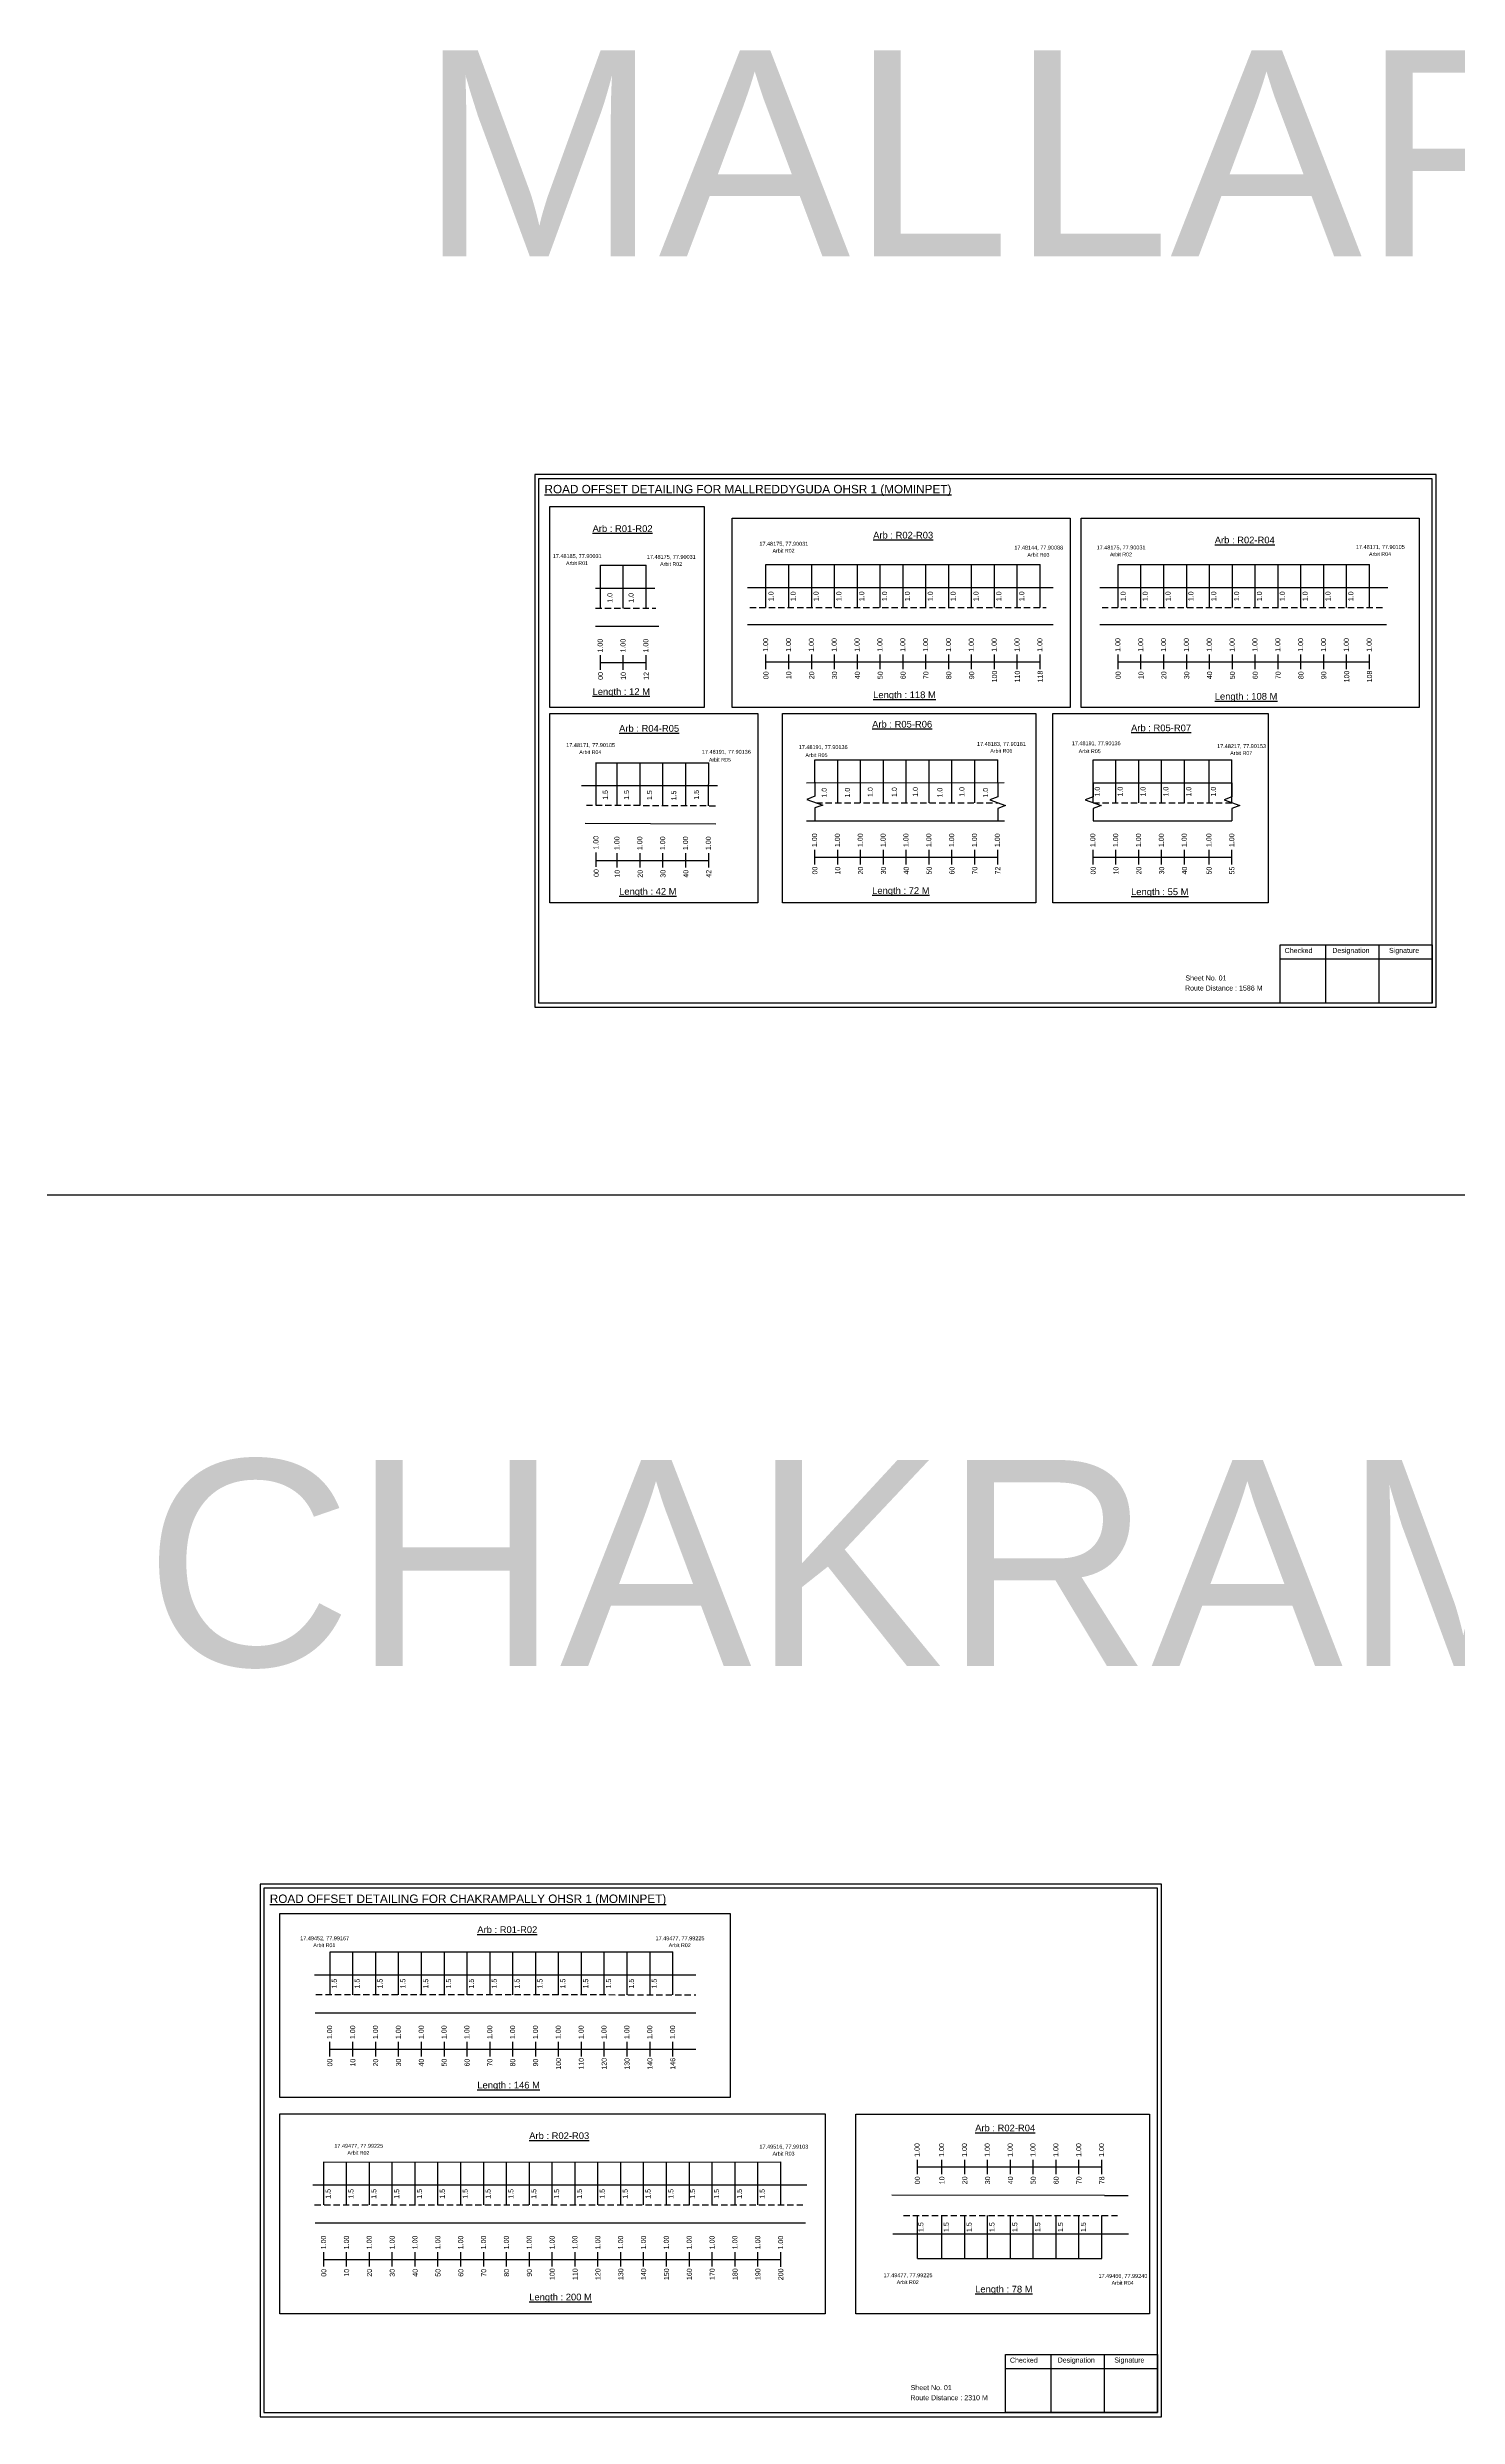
# Model space of a CAD drawing. Header units: inches. Extents: x -117 to 51867, y -12715 to 3423.
# Drawn here: x 28753 to 29592, y -1368 to 42 of the extents above; entities that cross this region are included whole.
import ezdxf

# ---------------------------------------------------------------- set-up
doc = ezdxf.new("R2010")
doc.units = ezdxf.units.IN
doc.header["$MEASUREMENT"] = 0
doc.linetypes.add('DASHED2', pattern=[0.375, 0.25, -0.125])
doc.layers.add('PDF_Geometry', color=7, linetype='Continuous')
doc.layers.add('PDF_Text', color=5, linetype='Continuous')
doc.styles.add('PDF Arial', font='arial.ttf')
doc.styles.get("Standard").update_dxf_attribs({"font": 'arial.ttf'})

msp = doc.modelspace()

# ---------------------------------------------------------------- linework, layer by layer
at = {"color": 5}
for p, q in [((29082.3, -266.1), (29109.5, -266.1)), ((29180.8, -265.6), (29344, -265.6)), ((29390.4, -265.6), (29540, -265.6)), ((29079.8, -383.7), (29146.7, -383.7)), ((29209.9, -381.8), (29318.7, -381.8)), ((29375.5, -381.8), (29458.1, -381.8)), ((28921.4, -1091.1), (29125.4, -1091.1)), ((28917.6, -1216.3), (29189.7, -1216.1)), ((29270.9, -1273.6), (29380.7, -1273.6))]:
    msp.add_line(p, q, dxfattribs=at)
for p, q in [((29082.3, -291.6), (29082.3, -266.1)), ((29095.9, -291.6), (29095.9, -266.1)), ((29109.5, -291.6), (29109.5, -266.1)), ((29180.8, -291.2), (29180.8, -265.6)), ((29194.4, -291.2), (29194.4, -265.6)), ((29208, -291.2), (29208, -265.6)), ((29221.6, -291.2), (29221.6, -265.6)), ((29235.2, -291.2), (29235.2, -265.6)), ((29248.8, -291.2), (29248.8, -265.6)), ((29262.4, -291.2), (29262.4, -265.6)), ((29276, -291.2), (29276, -265.6)), ((29289.6, -291.2), (29289.6, -265.6)), ((29303.2, -291.2), (29303.2, -265.6)), ((29316.8, -291.2), (29316.8, -265.6)), ((29330.4, -291.2), (29330.4, -265.6)), ((29344, -291.2), (29344, -265.6)), ((29390.4, -291.2), (29390.4, -265.6)), ((29404, -291.2), (29404, -265.6)), ((29417.6, -291.2), (29417.6, -265.6)), ((29431.2, -291.2), (29431.2, -265.6)), ((29444.8, -291.2), (29444.8, -265.6)), ((29458.4, -291.2), (29458.4, -265.6)), ((29472, -291.2), (29472, -265.6)), ((29485.6, -291.2), (29485.6, -265.6)), ((29499.2, -291.2), (29499.2, -265.6)), ((29512.8, -291.2), (29512.8, -265.6)), ((29526.4, -291.2), (29526.4, -265.6)), ((29540, -291.2), (29540, -265.6)), ((29079.3, -279.7), (29114.7, -279.7)), ((29169.9, -279.3), (29351.8, -279.3)), ((29379.5, -279.3), (29550.9, -279.3)), ((29079.3, -302.4), (29117.1, -302.4)), ((29351.8, -301.5), (29169.9, -301.5)), ((29550.2, -301.5), (29379.5, -301.5)), ((29079.8, -408.9), (29079.8, -383.4)), ((29092.3, -409), (29092.3, -383.7)), ((29105.9, -409), (29105.9, -383.7)), ((29119.5, -409), (29119.5, -383.7)), ((29133.1, -409.2), (29133.1, -383.7)), ((29146.5, -409.2), (29146.7, -383.7)), ((29209.9, -395.5), (29209.9, -381.8)), ((29223.5, -407.4), (29223.5, -381.8)), ((29237.1, -407.4), (29237.1, -381.8)), ((29250.7, -407.4), (29250.7, -381.8)), ((29264.3, -407.4), (29264.3, -381.8)), ((29277.9, -407.4), (29277.9, -381.8)), ((29291.5, -407.4), (29291.5, -381.8)), ((29305.1, -407.4), (29305.1, -381.8)), ((29318.7, -395.5), (29318.7, -381.8)), ((29375.5, -407.4), (29375.5, -381.8)), ((29389.1, -407.4), (29389.1, -381.8)), ((29402.7, -407.4), (29402.7, -381.8)), ((29416.3, -407.4), (29416.3, -381.8)), ((29429.9, -407.4), (29429.9, -381.8)), ((29444.5, -407.4), (29444.5, -381.8)), ((29458.1, -407.4), (29458.1, -381.8)), ((29151.9, -397.4), (29071, -397.4)), ((29204.9, -395.5), (29322.5, -395.4)), ((29375.5, -395.5), (29458.1, -395.5)), ((29073.2, -419.6), (29150.9, -420)), ((29205, -418.2), (29322.8, -418.2)), ((29375.5, -418.2), (29458.1, -418.2)), ((28753.1, -640.7), (32254.2, -640.7)), ((28921.4, -1116.7), (28921.4, -1091.1)), ((28935, -1116.7), (28935, -1091.1)), ((28948.6, -1116.7), (28948.6, -1091.1)), ((28962.2, -1116.7), (28962.2, -1091.1)), ((28975.8, -1116.7), (28975.8, -1091.1)), ((28989.4, -1116.7), (28989.4, -1091.1)), ((29003, -1116.7), (29003, -1091.1)), ((29016.6, -1116.7), (29016.6, -1091.1)), ((29030.2, -1116.7), (29030.2, -1091.1)), ((29043.8, -1116.7), (29043.8, -1091.1)), ((29057.4, -1116.7), (29057.4, -1091.1)), ((29071, -1116.7), (29071, -1091.1)), ((29084.6, -1116.7), (29084.6, -1091.1)), ((29098.2, -1116.7), (29098.2, -1091.1)), ((29111.8, -1116.7), (29111.8, -1091.1)), ((29125.4, -1116.7), (29125.4, -1091.1)), ((28912.2, -1104.8), (29139, -1104.8)), ((28912.6, -1127.5), (29139, -1127.5)), ((28917.6, -1241.8), (28917.6, -1216.2)), ((28931.2, -1241.8), (28931.2, -1216.2)), ((28944.8, -1241.8), (28944.8, -1216.2)), ((28958.4, -1241.8), (28958.4, -1216.2)), ((28972, -1241.8), (28972, -1216.2)), ((28985.6, -1241.8), (28985.6, -1216.2)), ((28999.2, -1241.8), (28999.2, -1216.2)), ((29012.8, -1241.8), (29012.8, -1216.2)), ((29026.4, -1241.8), (29026.4, -1216.2)), ((29040, -1241.8), (29040, -1216.2)), ((29053.6, -1241.8), (29053.6, -1216.2)), ((29067.2, -1241.8), (29067.2, -1216.2)), ((29080.8, -1241.8), (29080.8, -1216.2)), ((29094.4, -1241.8), (29094.4, -1216.2)), ((29108, -1241.8), (29108, -1216.2)), ((29121.6, -1241.8), (29121.6, -1216.2)), ((29135.2, -1241.8), (29135.2, -1216.2)), ((29148.8, -1241.8), (29148.8, -1216.2)), ((29162.4, -1241.8), (29162.4, -1216.2)), ((29176, -1241.8), (29176, -1216.2)), ((29189.7, -1241.6), (29189.7, -1216.1)), ((28911.2, -1229.9), (29205.1, -1229.9)), ((29382.3, -1236.2), (29255.7, -1236)), ((29382.3, -1236.2), (29396.3, -1236.2)), ((28912.5, -1252.5), (29204.4, -1252.5)), ((29270.9, -1273.6), (29270.9, -1248.1)), ((29285.5, -1273.6), (29285.5, -1248.1)), ((29299.1, -1273.6), (29299.1, -1248.1)), ((29312.7, -1273.6), (29312.7, -1248.1)), ((29326.3, -1273.6), (29326.3, -1248.1)), ((29339.9, -1273.6), (29339.9, -1248.1)), ((29353.5, -1273.6), (29353.5, -1248.1)), ((29367.1, -1273.6), (29367.1, -1248.1)), ((29380.7, -1273.6), (29380.7, -1248.1)), ((29256.3, -1258.9), (29382.3, -1258.9)), ((29382.3, -1258.9), (29396.5, -1258.9))]:
    msp.add_line(p, q)
at = {"linetype": 'DASHED2', "ltscale": 15}
for p, q in [((29079.3, -291.6), (29115.2, -291.6)), ((29171.2, -291.2), (29347.6, -291.2)), ((29380.8, -291.2), (29548.4, -291.2)), ((29073.9, -408.8), (29152.2, -409.2)), ((29210.7, -407.4), (29318.7, -407.4)), ((29375.5, -407.4), (29458.1, -407.4)), ((28913, -1116.6), (29139, -1116.7)), ((28912.2, -1241.8), (29202.8, -1241.7)), ((29262.6, -1248.1), (29391.3, -1248.1))]:
    msp.add_line(p, q, dxfattribs=at)
at = {"color": 217, "true_color": 0x93278f}
for p, q in [((29082.3, -328.3), (29082.3, -319.7)), ((29082.3, -324), (29109.5, -324)), ((29095.9, -328.3), (29095.9, -319.7)), ((29109.5, -328.3), (29109.5, -319.7)), ((29180.8, -327.9), (29180.8, -319.3)), ((29180.8, -323.6), (29344, -323.6)), ((29194.4, -327.9), (29194.4, -319.3)), ((29208, -327.9), (29208, -319.3)), ((29221.6, -327.9), (29221.6, -319.3)), ((29235.2, -327.9), (29235.2, -319.3)), ((29248.8, -327.9), (29248.8, -319.3)), ((29262.4, -327.9), (29262.4, -319.3)), ((29276, -327.9), (29276, -319.3)), ((29289.6, -327.9), (29289.6, -319.3)), ((29303.2, -327.9), (29303.2, -319.3)), ((29316.8, -327.9), (29316.8, -319.3)), ((29330.4, -327.9), (29330.4, -319.3)), ((29344, -327.9), (29344, -319.3)), ((29390.4, -327.9), (29390.4, -319.3)), ((29390.4, -323.6), (29540, -323.6)), ((29404, -327.9), (29404, -319.3)), ((29417.6, -327.9), (29417.6, -319.3)), ((29431.2, -327.9), (29431.2, -319.3)), ((29444.8, -327.9), (29444.8, -319.3)), ((29458.4, -327.9), (29458.4, -319.3)), ((29472, -327.9), (29472, -319.3)), ((29485.6, -327.9), (29485.6, -319.3)), ((29499.2, -327.9), (29499.2, -319.3)), ((29512.8, -327.9), (29512.8, -319.3)), ((29526.4, -327.9), (29526.4, -319.3)), ((29540, -327.9), (29540, -319.3)), ((29079.8, -445.6), (29079.8, -437)), ((29209.9, -444.1), (29209.9, -435.5)), ((29223.5, -444.1), (29223.5, -435.5)), ((29237.1, -444.1), (29237.1, -435.5)), ((29250.7, -444.1), (29250.7, -435.5)), ((29264.3, -444.1), (29264.3, -435.5)), ((29277.9, -444.1), (29277.9, -435.5)), ((29291.5, -444.1), (29291.5, -435.5)), ((29305.1, -444.1), (29305.1, -435.5)), ((29318.7, -444.1), (29318.7, -435.5)), ((29375.5, -444.1), (29375.5, -435.5)), ((29389.1, -444.1), (29389.1, -435.5)), ((29402.7, -444.1), (29402.7, -435.5)), ((29416.3, -444.1), (29416.3, -435.5)), ((29429.9, -444.1), (29429.9, -435.5)), ((29444.5, -444.1), (29444.5, -435.5)), ((29458.1, -444.1), (29458.1, -435.5)), ((29079.8, -441.7), (29146.7, -441.7)), ((29092.3, -445.9), (29092.3, -437.4)), ((29105.9, -445.9), (29105.9, -437.4)), ((29119.5, -445.9), (29119.5, -437.4)), ((29133.1, -445.9), (29133.1, -437.4)), ((29146.7, -445.9), (29146.7, -437.4)), ((29209.9, -439.8), (29318.7, -439.8)), ((29375.5, -439.8), (29458.1, -439.8)), ((28921.3, -1153.4), (28921.3, -1144.8)), ((28921.4, -1149.1), (29139, -1149.1)), ((28935, -1153.4), (28935, -1144.8)), ((28948.6, -1153.4), (28948.6, -1144.8)), ((28962.2, -1153.4), (28962.2, -1144.8)), ((28975.8, -1153.4), (28975.8, -1144.8)), ((28989.4, -1153.4), (28989.4, -1144.8)), ((29003, -1153.4), (29003, -1144.8)), ((29016.6, -1153.4), (29016.6, -1144.8)), ((29030.2, -1153.4), (29030.2, -1144.8)), ((29043.8, -1153.4), (29043.8, -1144.8)), ((29057.4, -1153.4), (29057.4, -1144.8)), ((29071, -1153.4), (29071, -1144.8)), ((29084.6, -1153.4), (29084.6, -1144.8)), ((29098.2, -1153.4), (29098.2, -1144.8)), ((29111.8, -1153.4), (29111.8, -1144.8)), ((29125.4, -1153.4), (29125.4, -1144.8)), ((29270.9, -1223.5), (29270.9, -1214.9)), ((29270.9, -1219.2), (29380.7, -1219.2)), ((29285.5, -1223.5), (29285.5, -1214.9)), ((29299.1, -1223.5), (29299.1, -1214.9)), ((29312.7, -1223.5), (29312.7, -1214.9)), ((29326.3, -1223.5), (29326.3, -1214.9)), ((29339.9, -1223.5), (29339.9, -1214.9)), ((29353.5, -1223.5), (29353.5, -1214.9)), ((29367.1, -1223.5), (29367.1, -1214.9)), ((29380.7, -1223.5), (29380.7, -1214.9)), ((28917.6, -1278.5), (28917.6, -1269.9)), ((28917.6, -1274.2), (29189.7, -1274.2)), ((28931.2, -1278.5), (28931.2, -1269.9)), ((28944.8, -1278.5), (28944.8, -1269.9)), ((28958.4, -1278.5), (28958.4, -1269.9)), ((28972, -1278.5), (28972, -1269.9)), ((28985.6, -1278.5), (28985.6, -1269.9)), ((28999.2, -1278.5), (28999.2, -1269.9)), ((29012.8, -1278.5), (29012.8, -1269.9)), ((29026.4, -1278.5), (29026.4, -1269.9)), ((29040, -1278.5), (29040, -1269.9)), ((29053.6, -1278.5), (29053.6, -1269.9)), ((29067.2, -1278.5), (29067.2, -1269.9)), ((29080.8, -1278.5), (29080.8, -1269.9)), ((29094.4, -1278.5), (29094.4, -1269.9)), ((29108, -1278.5), (29108, -1269.9)), ((29121.6, -1278.5), (29121.6, -1269.9)), ((29135.2, -1278.5), (29135.2, -1269.9)), ((29148.8, -1278.5), (29148.8, -1269.9)), ((29162.4, -1278.5), (29162.4, -1269.9)), ((29176, -1278.5), (29176, -1269.9)), ((29189.7, -1278.6), (29189.7, -1270))]:
    msp.add_line(p, q, dxfattribs=at)
for points in [[(29052.1, -231.2), (29144, -231.2), (29144, -350.8), (29052.1, -350.8)], [(29160.7, -238.1), (29361.9, -238.1), (29361.9, -350.8), (29160.7, -350.8)], [(29368.3, -238.1), (29569.5, -238.1), (29569.5, -350.8), (29368.3, -350.8)], [(29052.1, -354.3), (29175.9, -354.3), (29175.9, -467), (29052.1, -467)], [(29190.7, -354.3), (29341.5, -354.3), (29341.5, -467), (29190.7, -467)], [(29351.6, -354.3), (29479.7, -354.3), (29479.7, -467), (29351.6, -467)], [(28891.4, -1068.3), (29159.5, -1068.3), (29159.5, -1177.8), (28891.4, -1177.8)], [(28891.4, -1187.5), (29216, -1187.5), (29216, -1306.5), (28891.4, -1306.5)], [(29234.3, -1187.7), (29409.1, -1187.7), (29409.1, -1306.5), (29234.3, -1306.5)]]:
    msp.add_lwpolyline(points, close=True)
at = {"linetype": 'Continuous'}
for points in [[(29209.9, -395.2), (29209.9, -403.6), (29205.1, -405.4), (29214.6, -408.8), (29209.9, -410.5), (29209.9, -417.9)], [(29318.7, -395.5), (29318.7, -403.9), (29314, -405.6), (29323.4, -409.1), (29318.7, -410.8), (29318.7, -418.2)], [(29375.5, -395.5), (29375.5, -403.9), (29370.7, -405.6), (29380.2, -409.1), (29375.5, -410.8), (29375.5, -418.2)], [(29458.1, -395.5), (29458.1, -403.9), (29453.4, -405.6), (29462.9, -409.1), (29458.1, -410.8), (29458.1, -418.2)]]:
    msp.add_lwpolyline(points, dxfattribs=at)
at = {"layer": 'PDF_Geometry'}
for points in [[(29043.2, -212.2), (29043.2, -529), (29579.7, -529), (29579.7, -212.2)], [(29045.5, -214.6), (29045.5, -526.5), (29577.3, -526.5), (29577.3, -214.6)], [(28879.7, -1051), (28879.7, -1367.8), (29416.2, -1367.8), (29416.2, -1051)], [(28882, -1053.4), (28882, -1365.3), (29413.8, -1365.3), (29413.8, -1053.4)]]:
    msp.add_lwpolyline(points, close=True, dxfattribs=at)
at = {"layer": 'PDF_Geometry', "color": 242, "true_color": 0xcc1f26}
for points in [[(29577.3, -526.6), (29486.9, -526.6), (29486.9, -492), (29577.3, -492)], [(29413.8, -1365.4), (29323.4, -1365.4), (29323.4, -1330.8), (29413.8, -1330.8)]]:
    msp.add_lwpolyline(points, close=True, dxfattribs=at)
for points in [[(29513.9, -492), (29513.9, -526.6)], [(29545.6, -492), (29545.6, -526.6)], [(29486.9, -500.4), (29577.3, -500.4)], [(29323.4, -1339.2), (29413.8, -1339.2)], [(29350.4, -1330.8), (29350.4, -1365.4)], [(29382.1, -1330.8), (29382.1, -1365.4)]]:
    msp.add_lwpolyline(points, dxfattribs=at)

# ---------------------------------------------------------------- texts
for s, height, p in [('MALLAREDDYGUDA', 122.535, (28974.3, -82.3)), ('Sheet No. 01', 3, (29430.4, -513.2)), ('Route Distance : 1586 M', 3, (29430.2, -519.2)), ('CHAKRAMPALLY 1', 122.535, (28810.9, -921.1)), ('Sheet No. 01', 3, (29266.9, -1352)), ('Route Distance : 2310 M', 3, (29266.7, -1358))]:
    msp.add_text(s, height=height).set_placement(p)
at = {"color": 242, "true_color": 0xcd2027}
for s, height, p in [('%%UROAD OFFSET DETAILING FOR MALLREDDYGUDA OHSR 1 (MOMINPET)', 5, (29049, -223.3)), ('%%UArb : R01-R02', 4, (29077.6, -246.3)), ('%%UArb : R02-R03', 4, (29244.6, -250.2)), ('%%UArb : R02-R04', 4, (29447.9, -253.1)), ('%%ULength : 12 M', 4, (29077.6, -343.3)), ('%%ULength : 118 M', 4, (29244.6, -345.2)), ('%%ULength : 108 M', 4, (29447.9, -346.1)), ('%%UArb : R04-R05', 4, (29093.4, -365.2)), ('%%UArb : R05-R06', 4, (29244, -362.7)), ('%%UArb : R05-R07', 4, (29398.1, -364.9)), ('%%ULength : 42 M', 4, (29093.4, -462.2)), ('%%ULength : 72 M', 4, (29244, -461.7)), ('%%ULength : 55 M', 4, (29398.1, -462.4)), ('%%UROAD OFFSET DETAILING FOR CHAKRAMPALLY OHSR 1 (MOMINPET)', 5, (28885.5, -1062.1)), ('%%UArb : R01-R02', 4, (29009, -1080)), ('%%ULength : 146 M', 4, (29009, -1172.5)), ('%%UArb : R02-R04', 4, (29305.3, -1198)), ('%%UArb : R02-R03', 4, (29039.9, -1202.6)), ('%%ULength : 200 M', 4, (29039.9, -1298.6)), ('%%ULength : 78 M', 4, (29305.3, -1293.9))]:
    msp.add_text(s, height=height, dxfattribs=at).set_placement(p)
at = {"color": 5}
for s, height, p in [('17.48175, 77.90031', 2.34, (29176.9, -254.5)), ('17.48185, 77.90031', 2.34, (29053.9, -261.8)), ('Arbit R01', 2.25, (29061.8, -266)), ('17.48175, 77.90031', 2.34, (29109.9, -262.3)), ('Arbit R02', 2.25, (29117.8, -266.5)), ('Arbit R02', 2.25, (29184.7, -258.6)), ('17.48144, 77.90088', 2.34, (29328.6, -256.8)), ('Arbit R03', 2.25, (29336.4, -261)), ('17.48175, 77.90031', 2.34, (29377.6, -256.7)), ('Arbit R02', 2.25, (29385.5, -260.8)), ('17.48171, 77.90105', 2.34, (29531.9, -256.4)), ('Arbit R04', 2.25, (29539.7, -260.6)), ('17.48171, 77.90105', 2.34, (29061.9, -374.3)), ('Arbit R04', 2.25, (29069.7, -378.4)), ('17.48191, 77.90136', 2.34, (29142.7, -378.3)), ('17.48191, 77.90136', 2.34, (29200.3, -375.5)), ('Arbit R05', 2.25, (29204.3, -380.2)), ('17.48183, 77.90181', 2.34, (29306.4, -373.6)), ('Arbit R06', 2.25, (29314.3, -377.7)), ('17.48191, 77.90136', 2.34, (29362.8, -373.2)), ('Arbit R05', 2.25, (29366.9, -377.9)), ('17.48217, 77.90153', 2.34, (29449.3, -374.9)), ('Arbit R07', 2.25, (29457.1, -379)), ('Arbit R05', 2.25, (29146.8, -383)), ('17.49452, 77.99167', 2.34, (28903.6, -1084.3)), ('17.49477, 77.99225', 2.34, (29115.1, -1084.3)), ('Arbit R01', 2.25, (28911.4, -1088.4)), ('Arbit R02', 2.25, (29122.9, -1088.4)), ('17.49477, 77.99225', 2.34, (28923.9, -1207.8)), ('Arbit R02', 2.25, (28931.7, -1211.9)), ('17.49516, 77.99103', 2.34, (29176.9, -1208.3)), ('Arbit R03', 2.25, (29184.7, -1212.4)), ('17.49477, 77.99225', 2.34, (29250.8, -1284.8)), ('17.49466, 77.99240', 2.34, (29378.7, -1285.2)), ('Arbit R02', 2.25, (29258.6, -1288.9)), ('Arbit R04', 2.25, (29386.5, -1289.3))]:
    msp.add_text(s, height=height, dxfattribs=at).set_placement(p)
for s, p in [('1.0', (29185.3, -287.5)), ('1.0', (29198.5, -287.5)), ('1.0', (29212.1, -287.5)), ('1.0', (29225.7, -287.5)), ('1.0', (29239.3, -287.5)), ('1.0', (29252.9, -287.5)), ('1.0', (29266.5, -287.5)), ('1.0', (29280.1, -287.5)), ('1.0', (29293.7, -287.5)), ('1.0', (29307.3, -287.5)), ('1.0', (29320.9, -287.5)), ('1.0', (29334.5, -287.5)), ('1.0', (29394.9, -287.5)), ('1.0', (29408, -287.5)), ('1.0', (29421.6, -287.5)), ('1.0', (29435.2, -287.5)), ('1.0', (29448.8, -287.5)), ('1.0', (29462.4, -287.5)), ('1.0', (29476, -287.5)), ('1.0', (29489.6, -287.5)), ('1.0', (29503.2, -287.5)), ('1.0', (29516.8, -287.5)), ('1.0', (29530.4, -287.5)), ('1.0', (29089.4, -288.4)), ('1.0', (29102, -288.4)), ('1.5', (29086.7, -405.7)), ('1.5', (29099.3, -405.7)), ('1.5', (29113, -405.8)), ('1.5', (29127.4, -406)), ('1.5', (29140.9, -405.6)), ('1.0', (29217, -404.4)), ('1.0', (29230.8, -404.3)), ('1.0', (29244.4, -404)), ('1.0', (29258.7, -404)), ('1.0', (29271.2, -403.9)), ('1.0', (29285.8, -404.3)), ('1.0', (29298.9, -403.9)), ('1.0', (29313, -404.4)), ('1.0', (29379.5, -403.7)), ('1.0', (29393.1, -403.7)), ('1.0', (29406.7, -403.7)), ('1.0', (29420.3, -403.7)), ('1.0', (29433.9, -403.7)), ('1.0', (29448.6, -403.7)), ('1.5', (28925.4, -1113)), ('1.5', (28939, -1113)), ('1.5', (28952.6, -1113)), ('1.5', (28966.2, -1113)), ('1.5', (28979.8, -1113)), ('1.5', (28993.4, -1113)), ('1.5', (29007, -1113)), ('1.5', (29020.6, -1113)), ('1.5', (29034.2, -1113)), ('1.5', (29047.8, -1113)), ('1.5', (29061.4, -1113)), ('1.5', (29075, -1113)), ('1.5', (29088.6, -1113)), ('1.5', (29102.2, -1113)), ('1.5', (29115.8, -1113)), ('1.5', (28921.7, -1238.1)), ('1.5', (28935.3, -1238.1)), ('1.5', (28948.9, -1238.1)), ('1.5', (28962.5, -1238.1)), ('1.5', (28976.1, -1238.1)), ('1.5', (28989.7, -1238.1)), ('1.5', (29003.3, -1238.1)), ('1.5', (29016.9, -1238.1)), ('1.5', (29030.5, -1238.1)), ('1.5', (29044.1, -1238.1)), ('1.5', (29057.7, -1238.1)), ('1.5', (29071.3, -1238.1)), ('1.5', (29084.9, -1238.1)), ('1.5', (29098.5, -1238.1)), ('1.5', (29112.1, -1238.1)), ('1.5', (29125.7, -1238.1)), ('1.5', (29138.6, -1238.1)), ('1.5', (29152.9, -1238.1)), ('1.5', (29166.5, -1238.1)), ('1.5', (29180.1, -1238.1)), ('1.5', (29274.5, -1257.9)), ('1.5', (29289.6, -1257.9)), ('1.5', (29303.2, -1257.9)), ('1.5', (29316.8, -1257.9)), ('1.5', (29330.4, -1257.9)), ('1.5', (29344, -1257.9)), ('1.5', (29357.6, -1257.9)), ('1.5', (29371.2, -1257.9))]:
    msp.add_text(s, height=3, rotation=90).set_placement(p)
at = {"color": 217, "true_color": 0x93278f}
for s, p in [('1.00', (29083.6, -318)), ('1.00', (29097.2, -318)), ('1.00', (29110.8, -318)), ('1.00', (29182.1, -317.6)), ('1.00', (29195.7, -317.6)), ('1.00', (29209.3, -317.6)), ('1.00', (29222.9, -317.6)), ('1.00', (29236.5, -317.6)), ('1.00', (29250.1, -317.6)), ('1.00', (29263.7, -317.6)), ('1.00', (29277.3, -317.6)), ('1.00', (29290.9, -317.6)), ('1.00', (29304.5, -317.6)), ('1.00', (29318.1, -317.6)), ('1.00', (29331.7, -317.6)), ('1.00', (29345.3, -317.6)), ('1.00', (29391.7, -317.6)), ('1.00', (29405.3, -317.6)), ('1.00', (29418.9, -317.6)), ('1.00', (29432.5, -317.6)), ('1.00', (29446.1, -317.6)), ('1.00', (29459.7, -317.6)), ('1.00', (29473.3, -317.6)), ('1.00', (29486.9, -317.6)), ('1.00', (29500.5, -317.6)), ('1.00', (29514.1, -317.6)), ('1.00', (29527.7, -317.6)), ('1.00', (29541.3, -317.6)), ('00', (29083.8, -334.3)), ('10', (29097.4, -334.3)), ('12', (29111, -334.3)), ('00', (29182.3, -333.9)), ('10', (29195.9, -333.9)), ('20', (29209.5, -333.9)), ('30', (29223.1, -333.9)), ('40', (29236.7, -333.9)), ('50', (29250.3, -333.9)), ('60', (29263.9, -333.9)), ('70', (29277.5, -333.9)), ('80', (29291.1, -333.9)), ('90', (29304.7, -333.9)), ('100', (29318.3, -335.8)), ('110', (29331.9, -335.8)), ('118', (29345.5, -335.8)), ('00', (29391.9, -333.9)), ('10', (29405.5, -333.9)), ('20', (29419.1, -333.9)), ('30', (29432.7, -333.9)), ('40', (29446.3, -333.9)), ('50', (29459.9, -333.9)), ('60', (29473.5, -333.9)), ('70', (29487.1, -333.9)), ('80', (29500.7, -333.9)), ('90', (29514.3, -333.9)), ('100', (29527.9, -335.8)), ('108', (29541.5, -335.8)), ('1.00', (29081.1, -435.3)), ('1.00', (29093.6, -435.6)), ('1.00', (29107.2, -435.6)), ('1.00', (29120.8, -435.6)), ('1.00', (29134.4, -435.6)), ('1.00', (29148, -435.6)), ('1.00', (29211.2, -433.8)), ('1.00', (29224.8, -433.8)), ('1.00', (29238.4, -433.8)), ('1.00', (29252, -433.8)), ('1.00', (29265.6, -433.8)), ('1.00', (29279.2, -433.8)), ('1.00', (29292.8, -433.8)), ('1.00', (29306.4, -433.8)), ('1.00', (29320, -433.8)), ('1.00', (29376.8, -433.8)), ('1.00', (29390.4, -433.8)), ('1.00', (29404, -433.8)), ('1.00', (29417.6, -433.8)), ('1.00', (29431.2, -433.8)), ('1.00', (29445.9, -433.8)), ('1.00', (29459.5, -433.8)), ('00', (29081.3, -451.6)), ('10', (29093.8, -452)), ('20', (29107.4, -452)), ('30', (29121, -452)), ('40', (29134.6, -452)), ('42', (29148.2, -452)), ('00', (29211.4, -450.1)), ('10', (29225, -450.1)), ('20', (29238.6, -450.1)), ('30', (29252.2, -450.1)), ('40', (29265.8, -450.1)), ('50', (29279.4, -450.1)), ('60', (29293, -450.1)), ('70', (29306.6, -450.1)), ('72', (29320.2, -450.1)), ('00', (29377, -450.1)), ('10', (29390.6, -450.1)), ('20', (29404.2, -450.1)), ('30', (29417.8, -450.1)), ('40', (29431.4, -450.1)), ('50', (29446, -450.1)), ('55', (29459.6, -450.1)), ('1.00', (28922.6, -1143.1)), ('1.00', (28936.3, -1143.1)), ('1.00', (28949.9, -1143.1)), ('1.00', (28963.5, -1143.1)), ('1.00', (28977.1, -1143.1)), ('1.00', (28990.7, -1143.1)), ('1.00', (29004.3, -1143.1)), ('1.00', (29017.9, -1143.1)), ('1.00', (29031.5, -1143.1)), ('1.00', (29045.1, -1143.1)), ('1.00', (29058.7, -1143.1)), ('1.00', (29072.3, -1143.1)), ('1.00', (29085.9, -1143.1)), ('1.00', (29099.5, -1143.1)), ('1.00', (29113.1, -1143.1)), ('1.00', (29126.7, -1143.1)), ('00', (28922.7, -1159.4)), ('10', (28936.4, -1159.4)), ('20', (28950, -1159.4)), ('30', (28963.6, -1159.4)), ('40', (28977.2, -1159.4)), ('50', (28990.8, -1159.4)), ('60', (29004.4, -1159.4)), ('70', (29018, -1159.4)), ('80', (29031.6, -1159.4)), ('90', (29045.2, -1159.4)), ('100', (29058.8, -1161.3)), ('110', (29072.4, -1161.3)), ('120', (29086, -1161.3)), ('130', (29099.6, -1161.3)), ('140', (29113.2, -1161.3)), ('146', (29126.8, -1161.3)), ('1.00', (29272.2, -1213.2)), ('1.00', (29286.8, -1213.2)), ('1.00', (29300.4, -1213.2)), ('1.00', (29314, -1213.2)), ('1.00', (29327.6, -1213.2)), ('1.00', (29341.2, -1213.2)), ('1.00', (29354.8, -1213.2)), ('1.00', (29368.4, -1213.2)), ('1.00', (29382, -1213.2)), ('00', (29272.4, -1229.5)), ('10', (29287, -1229.5)), ('20', (29300.6, -1229.5)), ('30', (29314.2, -1229.5)), ('40', (29327.8, -1229.5)), ('50', (29341.4, -1229.5)), ('60', (29355, -1229.5)), ('70', (29368.6, -1229.5)), ('78', (29382.2, -1229.5)), ('1.00', (28919, -1268.2)), ('1.00', (28932.6, -1268.2)), ('1.00', (28946.2, -1268.2)), ('1.00', (28959.8, -1268.2)), ('1.00', (28973.4, -1268.2)), ('1.00', (28987, -1268.2)), ('1.00', (29000.6, -1268.2)), ('1.00', (29014.2, -1268.2)), ('1.00', (29027.8, -1268.2)), ('1.00', (29041.4, -1268.2)), ('1.00', (29055, -1268.2)), ('1.00', (29068.6, -1268.2)), ('1.00', (29082.2, -1268.2)), ('1.00', (29095.8, -1268.2)), ('1.00', (29109.4, -1268.2)), ('1.00', (29123, -1268.2)), ('1.00', (29136.6, -1268.2)), ('1.00', (29150.2, -1268.2)), ('1.00', (29163.8, -1268.2)), ('1.00', (29177.4, -1268.2)), ('1.00', (29191, -1268.3)), ('00', (28919.1, -1284.5)), ('10', (28932.7, -1284.5)), ('20', (28946.3, -1284.5)), ('30', (28959.9, -1284.5)), ('40', (28973.5, -1284.5)), ('50', (28987.1, -1284.5)), ('60', (29000.7, -1284.5)), ('70', (29014.3, -1284.5)), ('80', (29027.9, -1284.5)), ('90', (29041.5, -1284.5)), ('100', (29055.1, -1286.5)), ('110', (29068.7, -1286.5)), ('120', (29082.3, -1286.5)), ('130', (29095.9, -1286.5)), ('140', (29109.5, -1286.5)), ('150', (29123.1, -1286.5)), ('160', (29136.7, -1286.5)), ('170', (29150.3, -1286.5)), ('180', (29163.9, -1286.5)), ('190', (29177.5, -1286.5)), ('200', (29191.1, -1286.6))]:
    msp.add_text(s, height=3, rotation=90, dxfattribs=at).set_placement(p)
at = {"layer": 'PDF_Text', "color": 7, "attachment_point": 7, "style": 'PDF Arial'}
for s, insert, char_height in [('Checked', (29489.5, -496.9), 3), ('Designation', (29517.9, -497.7), 3.001), ('Signature', (29551.6, -497.7), 3), ('Checked', (29326, -1335.7), 3), ('Designation', (29354.4, -1336.5), 3.001), ('Signature', (29388.1, -1336.5), 3)]:
    msp.add_mtext(s, dxfattribs=dict(at, insert=insert, char_height=char_height))

doc.saveas('drawing.dxf')
